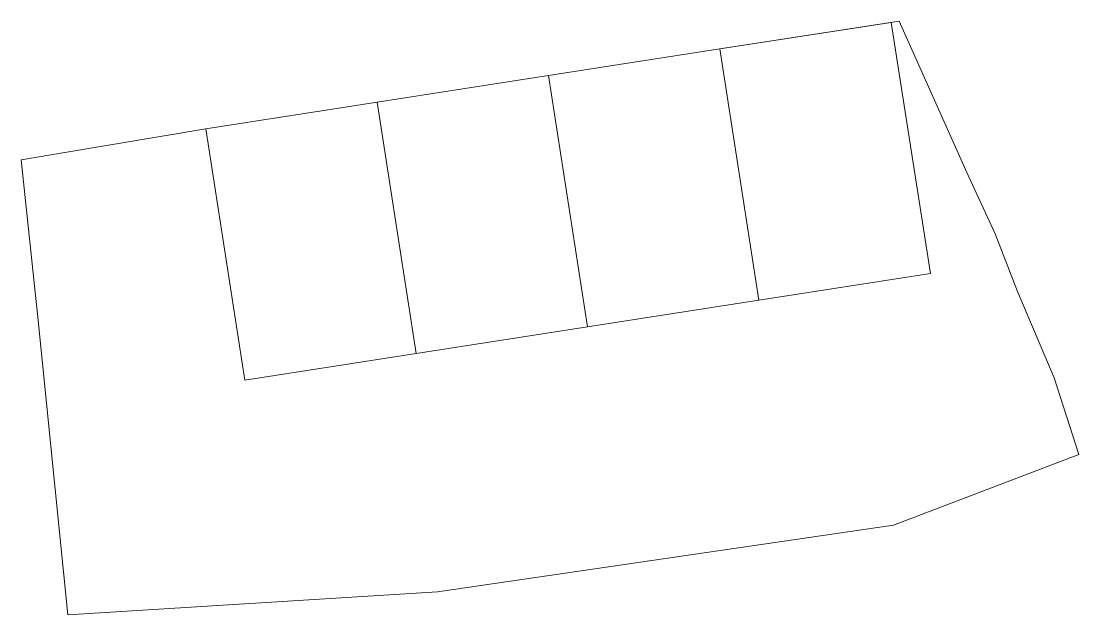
# Model space of a CAD drawing. Header units: millimetres. Extents: x 613414.1 to 613464.2, y 1318652.6 to 1318680.7.
import ezdxf

# ---------------------------------------------------------------- set-up
doc = ezdxf.new("R2010")
doc.units = ezdxf.units.MM

msp = doc.modelspace()

# ---------------------------------------------------------------- linework, layer by layer
at = {"color": 0, "lineweight": 0}
for points in [[(613464.151, 1318660.178), (613462.985, 1318663.799), (613461.257, 1318667.877), (613460.197, 1318670.604), (613458.847, 1318673.504), (613455.647, 1318680.66), (613447.181, 1318679.344), (613439.078, 1318678.084), (613430.975, 1318676.825), (613422.873, 1318675.565), (613414.137, 1318674.108), (613414.938, 1318666.502), (613416.338, 1318652.591), (613433.824, 1318653.673), (613455.381, 1318656.836)], [(613449.026, 1318667.473), (613457.129, 1318668.733), (613455.283, 1318680.603), (613447.181, 1318679.344)], [(613440.923, 1318666.213), (613449.026, 1318667.473), (613447.181, 1318679.344), (613439.078, 1318678.084)], [(613432.821, 1318664.954), (613440.923, 1318666.213), (613439.078, 1318678.084), (613430.975, 1318676.825)], [(613424.718, 1318663.694), (613432.821, 1318664.954), (613430.975, 1318676.825), (613422.873, 1318675.565)]]:
    msp.add_lwpolyline(points, close=True, dxfattribs=at)

doc.saveas('drawing.dxf')
